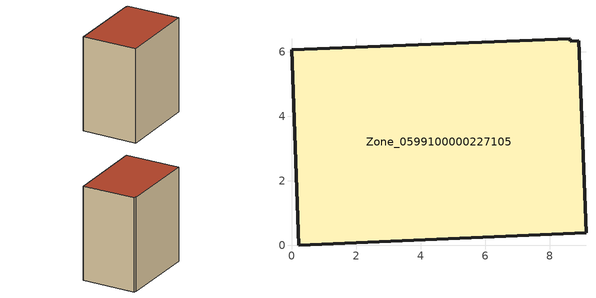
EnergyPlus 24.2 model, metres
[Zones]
Zone_0599100000227105
 floor ground (C_G): 8.9,6.34 9.13,0.39 0.23,0 0,6.07 8.64,6.41 8.65,6.33 z3.1
 wall outside (C_F): 0.23,0 9.13,0.39 8.9,6.34 8.65,6.33 8.64,6.41 0,6.07 0.23,0 z3.1:13.51
 roof outside (C_R): 9.13,0.39 8.9,6.34 8.65,6.33 8.64,6.41 0,6.07 0.23,0 z13.51
[BUILDING]
Pand.0599100000227105: North Axis=0; Terrain=City; Loads Convergence Tolerance Value=0.04; Temperature Convergence Tolerance Value=0.4; Solar Distribution=FullExterior; Maximum Number of Warmup Days=25; Minimum Number of Warmup Days=1
[Site:Location]
Rotterdam.The.Hague.AP_ZH_NLD Design_Conditions: Latitude=51.96; Longitude=4.45; Time Zone=1; Elevation=-4.5
[SITE:GROUNDTEMPERATURE:BUILDINGSURFACE]
18, 18, 18, 18, 18, 18, 18, 18, 18, 18, 18, 18
[MATERIAL] Thermal Absorptance=0.9; Solar Absorptance=0.7; Visible Absorptance=0.7
Name | Roughness | Thickness | Conductivity | Density | Specific Heat
G.TI.1965-1974 | MediumSmooth | 0.15 | 0.882353 | 540 | 1210
F.TI.1965-1974 | Rough | 0.3 | 0.697674 | 1920 | 840
R.TI.1965-1974 | MediumRough | 0.2 | 0.232558 | 1500 | 1000
[CONSTRUCTION]
C_G: G.TI.1965-1974
C_F: F.TI.1965-1974
C_R: R.TI.1965-1974
[ZONE]
Zone_0599100000227105: Type=1; Multiplier=1; Ceiling Height=Autocalculate; Volume=Autocalculate; Floor Area=autocalculate; Part of Total Floor Area=Yes
[ZONEINFILTRATION:DESIGNFLOWRATE]
Infil_Zone_0599100000227105: Zone or ZoneList or Space or SpaceList=Zone_0599100000227105; Schedule=AlwaysOn; Design Flow Rate Calculation Method=Flow/Area; Flow Rate per Floor Area=0.003; Constant Term Coefficient=1; Temperature Term Coefficient=0; Velocity Term Coefficient=0; Velocity Squared Term Coefficient=0
[HVACTEMPLATE:ZONE:IDEALLOADSAIRSYSTEM]
Zone_0599100000227105: Maximum Heating Supply Air Temperature=50; Minimum Cooling Supply Air Temperature=13; Maximum Heating Supply Air Humidity Ratio=0.0156; Minimum Cooling Supply Air Humidity Ratio=0.0077; Heating Limit=NoLimit; Cooling Limit=NoLimit; Dehumidification Control Type=ConstantSensibleHeatRatio; Cooling Sensible Heat Ratio=0.7; Dehumidification Setpoint=60; Humidification Control Type=None; Humidification Setpoint=30; Outdoor Air Method=None; Outdoor Air Flow Rate per Person=0.00944; Outdoor Air Flow Rate per Zone Floor Area=0; Outdoor Air Flow Rate per Zone=0; Demand Controlled Ventilation Type=None; Outdoor Air Economizer Type=NoEconomizer; Heat Recovery Type=None; Sensible Heat Recovery Effectiveness=0.7; Latent Heat Recovery Effectiveness=0.65
[ZONECONTROL:THERMOSTAT]
ThermostatControl_Zone_0599100000227105: Zone or ZoneList=Zone_0599100000227105; Control Type Schedule=DualSetpointControlType; Control 1=Thermostat_Zone_0599100000227105; Temperature Difference Between Cutout And Setpoint=0
[THERMOSTATSETPOINT:DUALSETPOINT]
Thermostat_Zone_0599100000227105: Heating Setpoint Temperature Schedule=HeatingSetpoint_Zone_0599100000227105; Cooling Setpoint Temperature Schedule=CoolingSetpoint_Zone_0599100000227105
[SCHEDULE:COMPACT]
HeatingSetpoint_Zone_0599100000227105: Through: 12/31, For: AllDays, Until: 24:00, 21
CoolingSetpoint_Zone_0599100000227105: Through: 12/31, For: AllDays, Until: 24:00, 24
DualSetpointControlType: Through: 12/31, For: AllDays, Until: 24:00, 4
AlwaysOn: Through: 12/31, For: AllDays, Until: 24:00, 1
